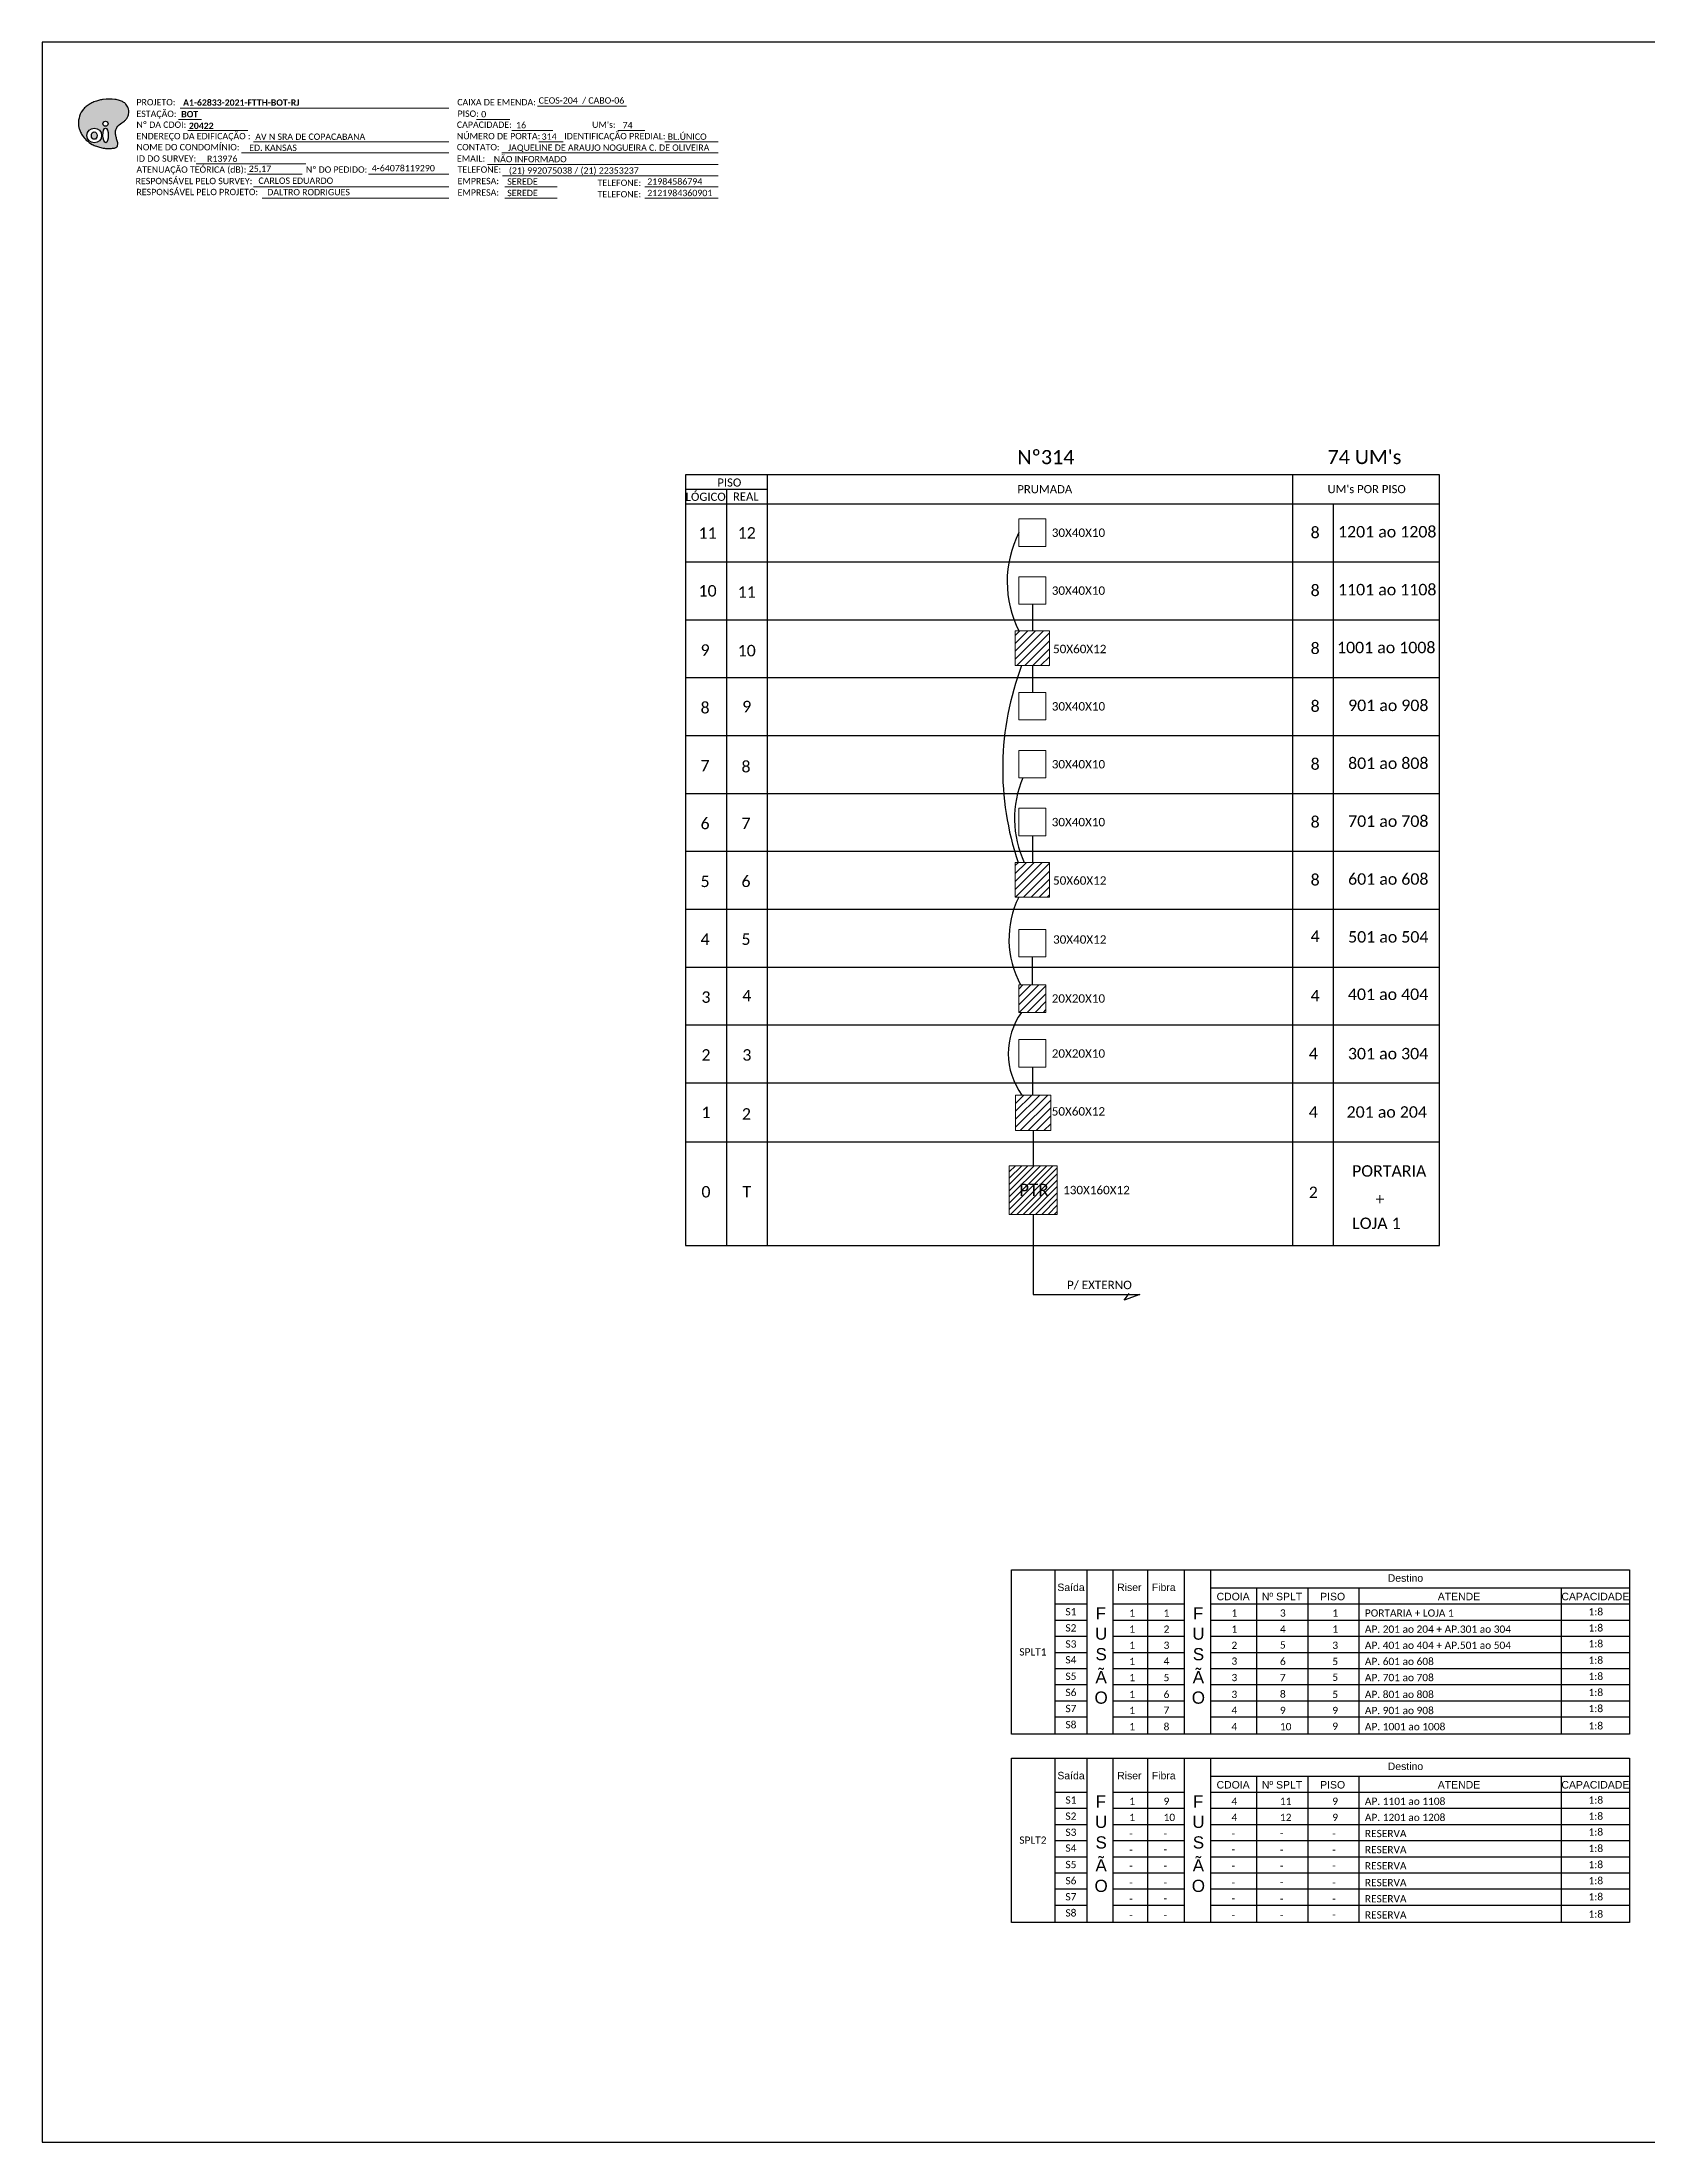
# Model space of a CAD drawing. Header units: metres. Extents: x -1286 to 419, y -500 to 94.
# Drawn here: x -422 to 32, y -500 to 94 of the extents above; entities that cross this region are included whole.
import ezdxf
from ezdxf.enums import TextEntityAlignment as Align

# ---------------------------------------------------------------- set-up
doc = ezdxf.new("R2010")
doc.units = ezdxf.units.M
doc.styles.add('ARIAL', font='arial.ttf')
doc.styles.add('WMF-Calibri0', font='calibri.ttf')
doc.styles.add('WMF-Calibri1', font='calibrib.ttf')

# ---------------------------------------------------------------- blocks, each defined once
blk = doc.blocks.new('OI')
h = blk.add_hatch(color=40)
edge = h.paths.add_edge_path()
edge.add_spline(control_points=[(4.35, -0.67), (3.92, -0.99), (3.26, -1.5), (2.81, -2.59), (2.9, -3.5), (3.06, -4.27), (3.31, -4.85), (3.37, -5.39), (3.4, -5.88), (3.2, -6.4), (2.54, -6.61), (1.65, -6.63), (0.55, -6.67), (-0.56, -6.42), (-1.61, -6.14), (-2.77, -5.61), (-3.92, -4.77), (-4.89, -3.7), (-5.34, -2.65), (-5.6, -1.94), (-5.85, -0.96), (-5.71, 0.47), (-5.1, 2.02), (-4.14, 3.02), (-3.3, 3.61), (-2.37, 4.16), (-1.36, 4.44), (-0.56, 4.7), (0.79, 4.85), (2.24, 4.97), (3.79, 4.57), (4.67, 4.21), (5.44, 3.65), (5.76, 2.99), (6.03, 2.21), (6.01, 1.46), (5.72, 0.64), (5.31, 0.08), (4.88, -0.38), (4.51, -0.55), (4.35, -0.67)], knot_values=[0, 0, 0, 0, 1.60434, 2.417191, 3.427595, 4.282808, 4.776746, 5.304182, 5.888771, 6.258406, 6.858137, 7.79129, 8.986195, 10.124242, 11.187857, 12.242908, 13.953784, 15.414161, 16.515391, 17.349188, 17.675853, 19.552021, 21.515531, 22.568638, 23.63245, 24.621084, 25.782718, 26.745347, 27.142653, 29.870543, 31.004649, 31.921532, 32.709589, 33.801391, 34.042471, 35.192333, 35.971461, 36.628871, 37.254359, 37.836911, 37.836911, 37.836911, 37.836911], degree=3, periodic=0)
h.paths.add_polyline_path([(1.13, -0.87, -1), (-0.04, -0.87, -1)], flags=16)
edge = h.paths.add_edge_path(flags=16)
edge.add_ellipse((0.56, -3.59), major_axis=(-0.02, 1.71), ratio=0.361305, start_angle=0, end_angle=360)
h.paths.add_polyline_path([(-0.36, -3.62, -1), (-3.8, -3.62, -1)], flags=16)
edge = h.paths.add_edge_path(flags=0)
edge.add_ellipse((-2.08, -3.62), major_axis=(0, 0.885), ratio=0.758294, start_angle=0, end_angle=360)
at = {"color": 40}
for centre, radius in [((-2.08, -3.62), 1.72), ((0.54, -0.87), 0.587)]:
    blk.add_circle(centre, radius, dxfattribs=at)
blk.add_ellipse((-2.08, -3.62), major_axis=(0, 0.885), ratio=0.758294, start_param=-3.141592653589792, end_param=3.141592653589792, dxfattribs=at)
blk.add_ellipse((0.56, -3.59), major_axis=(-0.02, 1.71), ratio=0.361305, dxfattribs=at)
at = {"color": 40, "start_tangent": (-0.800898, -0.598801), "end_tangent": (-0.800898, -0.598801)}
blk.add_spline([(4.35, -0.67), (3.2, -1.78), (2.9, -2.54), (2.92, -3.55), (3.12, -4.38), (3.28, -4.85), (3.37, -5.37), (3.35, -5.95), (3.2, -6.29), (2.66, -6.55), (1.73, -6.63), (0.54, -6.62), (-0.58, -6.41), (-1.6, -6.11), (-2.56, -5.67), (-3.95, -4.67), (-4.89, -3.56), (-5.37, -2.56), (-5.64, -1.78), (-5.72, -1.46), (-5.63, 0.42), (-4.84, 2.22), (-4.13, 2.99), (-3.27, 3.62), (-2.4, 4.09), (-1.3, 4.47), (-0.37, 4.72), (0.02, 4.77), (2.75, 4.8), (3.85, 4.53), (4.69, 4.16), (5.31, 3.68), (5.85, 2.73), (5.93, 2.5), (5.94, 1.35), (5.67, 0.62), (5.29, 0.08), (4.84, -0.36), (4.35, -0.67)], degree=3, dxfattribs=at)

msp = doc.modelspace()

# ---------------------------------------------------------------- hatches: boundary and pattern name
h = msp.add_hatch()
h.set_pattern_fill('LINE', color=1, scale=0.5, angle=45)
h.set_pattern_definition([(45, (-35.2874, 0), (-1.122532, 1.122532), [])])
h.paths.add_polyline_path([(-137.44, -72.4), (-147.12, -72.4), (-147.12, -82.21), (-137.44, -82.21)])
h.paths.add_polyline_path([(-137.44, -137.88), (-147.12, -137.88), (-147.12, -147.7), (-137.44, -147.7)])
h.paths.add_polyline_path([(-138.45, -180.28), (-146.11, -180.28), (-146.11, -172.51), (-138.45, -172.51)])
h.paths.add_polyline_path([(-137.1, -203.69), (-147.01, -203.69), (-147.01, -213.73), (-137.1, -213.73)])
h = msp.add_hatch()
h.set_pattern_fill('ANSI31', color=1, scale=10, style=0)
h.set_pattern_definition([(45, (-760.4621, -621.381), (-0.8838835, 0.8838835), [])])
h.paths.add_polyline_path([(-148.84, -237.42), (-135.27, -237.42), (-135.27, -223.66), (-148.84, -223.66)])
h.paths.add_polyline_path([(-146.84, -233.06), (-136.76, -233.06), (-136.76, -227.91), (-146.84, -227.91)], flags=24)

# ---------------------------------------------------------------- linework, layer by layer
for p, q in [((-148.22, -337.98), (26.62, -337.98)), ((-148.22, -384.43), (-148.22, -337.98)), ((-135.97, -337.98), (-135.97, -384.43)), ((-126.91, -337.98), (-126.91, -384.43)), ((-119.47, -384.43), (-119.47, -337.98)), ((-109.75, -337.98), (-109.75, -384.43)), ((-99.39, -337.98), (-99.39, -384.43)), ((-91.94, -337.98), (-91.94, -384.43)), ((26.62, -337.98), (26.62, -384.43)), ((-91.94, -343.05), (26.62, -343.05)), ((-78.84, -343.05), (-78.84, -384.43)), ((-64.38, -343.05), (-64.38, -384.43)), ((-49.96, -343.05), (-49.96, -384.43)), ((7.32, -343.05), (7.32, -384.43)), ((-135.97, -347.61), (-126.91, -347.61)), ((-119.47, -347.61), (-99.39, -347.61)), ((-91.94, -347.61), (26.62, -347.61)), ((-135.97, -352.17), (-126.91, -352.17)), ((-119.47, -352.17), (-99.39, -352.17)), ((-91.94, -352.17), (26.62, -352.17)), ((-135.97, -356.73), (-126.91, -356.73)), ((-135.97, -361.3), (-126.91, -361.3)), ((-119.47, -356.73), (-99.39, -356.73)), ((-119.47, -361.3), (-99.39, -361.3)), ((-91.94, -356.73), (26.62, -356.73)), ((-91.94, -361.3), (26.62, -361.3)), ((-135.97, -365.86), (-126.91, -365.86)), ((-119.47, -365.86), (-99.39, -365.86)), ((-91.94, -365.86), (26.62, -365.86)), ((-135.97, -370.42), (-126.91, -370.42)), ((-119.47, -370.42), (-99.39, -370.42)), ((-91.94, -370.42), (26.62, -370.42)), ((-135.97, -374.98), (-126.91, -374.98)), ((-135.97, -379.54), (-126.91, -379.54)), ((-119.47, -374.98), (-99.39, -374.98)), ((-119.47, -379.54), (-99.39, -379.54)), ((-91.94, -374.98), (26.62, -374.98)), ((-91.94, -379.54), (26.62, -379.54)), ((26.62, -384.43), (-148.22, -384.43)), ((-148.22, -391.23), (26.62, -391.23)), ((-148.22, -437.68), (-148.22, -391.23)), ((-135.97, -391.23), (-135.97, -437.68)), ((-126.91, -391.23), (-126.91, -437.68)), ((-119.47, -437.68), (-119.47, -391.23)), ((-109.75, -391.23), (-109.75, -437.68)), ((-99.39, -391.23), (-99.39, -437.68)), ((-91.94, -391.23), (-91.94, -437.68)), ((26.62, -391.23), (26.62, -437.68)), ((-91.94, -396.3), (26.62, -396.3)), ((-78.84, -396.3), (-78.84, -437.68)), ((-64.38, -396.3), (-64.38, -437.68)), ((-49.96, -396.3), (-49.96, -437.68)), ((7.32, -396.3), (7.32, -437.68)), ((-135.97, -400.86), (-126.91, -400.86)), ((-119.47, -400.86), (-99.39, -400.86)), ((-91.94, -400.86), (26.62, -400.86)), ((-135.97, -405.42), (-126.91, -405.42)), ((-119.47, -405.42), (-99.39, -405.42)), ((-91.94, -405.42), (26.62, -405.42)), ((-135.97, -409.98), (-126.91, -409.98)), ((-135.97, -414.55), (-126.91, -414.55)), ((-119.47, -409.98), (-99.39, -409.98)), ((-119.47, -414.55), (-99.39, -414.55)), ((-91.94, -409.98), (26.62, -409.98)), ((-91.94, -414.55), (26.62, -414.55)), ((-135.97, -419.11), (-126.91, -419.11)), ((-119.47, -419.11), (-99.39, -419.11)), ((-91.94, -419.11), (26.62, -419.11)), ((-135.97, -423.67), (-126.91, -423.67)), ((-119.47, -423.67), (-99.39, -423.67)), ((-91.94, -423.67), (26.62, -423.67)), ((-135.97, -428.23), (-126.91, -428.23)), ((-135.97, -432.79), (-126.91, -432.79)), ((-119.47, -428.23), (-99.39, -428.23)), ((-119.47, -432.79), (-99.39, -432.79)), ((-91.94, -428.23), (26.62, -428.23)), ((-91.94, -432.79), (26.62, -432.79)), ((26.62, -437.68), (-148.22, -437.68))]:
    msp.add_line(p, q)
msp.add_lwpolyline([(-422.42, -499.81), (418.58, -499.81), (418.58, 94.19), (-422.42, 94.19)], close=True)
at = {"color": 7, "lineweight": 0}
for points in [[(-383.83, 72.24), (-377.28, 72.24)], [(-383.31, 75.52), (-307.34, 75.52)], [(-299.54, 72.28), (-290.06, 72.28)], [(-282.24, 76.01), (-257.11, 76.01)], [(-381.17, 69.17), (-364.2, 69.17)], [(-362.6, 65.93), (-307.34, 65.93)], [(-289.5, 69.17), (-277.88, 69.17)], [(-281.91, 65.93), (-274.97, 65.93)], [(-259.55, 69.17), (-251.89, 69.17)], [(-246.21, 65.93), (-231.18, 65.93)], [(-378.85, 59.75), (-347.8, 59.75)], [(-366.01, 62.82), (-307.34, 62.82)], [(-296.42, 59.58), (-231.15, 59.58)], [(-292.38, 62.82), (-231.15, 62.82)], [(-364.31, 56.79), (-348.8, 56.79)], [(-330.08, 56.79), (-307.32, 56.79)], [(-292.13, 56.34), (-231.15, 56.34)], [(-362.6, 53.23), (-307.34, 53.23)], [(-360.11, 49.99), (-307.34, 49.99)], [(-291.53, 53.23), (-276.73, 53.23)], [(-291.53, 49.99), (-276.73, 49.99)], [(-251.92, 53.23), (-231.15, 53.23)], [(-251.92, 49.99), (-231.15, 49.99)]]:
    msp.add_lwpolyline(points, dxfattribs=at)
at = {"color": 0}
for points in [[(-27.09, -28.26), (-240.4, -28.26)], [(-217.25, -32.37), (-240.4, -32.37)]]:
    msp.add_lwpolyline(points, dxfattribs=at)
for points in [[(-240.4, -28.26), (-240.4, -36.48)], [(-217.25, -36.48), (-217.25, -28.26)], [(-68.68, -28.26), (-68.68, -36.48)], [(-27.09, -36.48), (-27.09, -28.26)], [(-228.83, -32.37), (-228.83, -36.48)], [(-240.4, -36.48), (-27.09, -36.48)], [(-240.4, -36.48), (-27.09, -36.48)], [(-240.4, -36.48), (-240.4, -246.18), (-27.09, -246.18), (-27.09, -36.48)], [(-228.83, -36.48), (-228.83, -246.18)], [(-217.25, -246.18), (-217.25, -36.48)], [(-68.68, -36.48), (-68.68, -246.18)], [(-57.1, -246.18), (-57.1, -36.48)], [(-240.4, -52.85), (-27.09, -52.85)], [(-240.4, -69.22), (-27.09, -69.22)], [(-240.4, -85.6), (-27.09, -85.6)], [(-240.4, -101.97), (-27.09, -101.97)], [(-240.4, -118.34), (-27.09, -118.34)], [(-240.4, -134.71), (-27.09, -134.71)], [(-240.4, -151.08), (-27.09, -151.08)], [(-240.4, -167.46), (-27.09, -167.46)], [(-240.4, -183.83), (-27.09, -183.83)], [(-240.4, -200.2), (-27.09, -200.2)], [(-240.4, -216.88), (-27.09, -216.88)]]:
    msp.add_lwpolyline(points)
at = {"lineweight": 0}
for points in [[(-138.44, -40.69), (-146.11, -40.69), (-146.11, -48.46), (-138.44, -48.46)], [(-138.45, -57.07), (-146.11, -57.07), (-146.11, -64.83), (-138.45, -64.83)], [(-138.44, -89.81), (-146.11, -89.81), (-146.11, -97.58), (-138.44, -97.58)], [(-138.44, -106.18), (-146.11, -106.18), (-146.11, -113.95), (-138.44, -113.95)], [(-138.45, -122.55), (-146.11, -122.55), (-146.11, -130.32), (-138.45, -130.32)], [(-138.44, -164.6), (-146.11, -164.6), (-146.11, -156.83), (-138.44, -156.83)], [(-138.45, -188), (-146.11, -188), (-146.11, -195.77), (-138.45, -195.77)]]:
    msp.add_lwpolyline(points, close=True, dxfattribs=at)
at = {"color": 3}
for points in [[(-146.11, -44.58, 0.238449), (-146.09, -72.4)], [(-145.32, -82.21, 0.174549), (-146.3, -137.88)], [(-145, -113.95, 0.212283), (-144.56, -137.88)], [(-146.15, -147.7, 0.243402), (-145.6, -172.51)], [(-145.38, -180.28, 0.322779), (-145.24, -203.69)]]:
    msp.add_lwpolyline(points, format="xyb", dxfattribs=at)
for points in [[(-142.28, -64.83), (-142.28, -72.4)], [(-142.27, -82.25), (-142.27, -89.81)], [(-142.28, -130.32), (-142.28, -137.88)], [(-142.27, -172.51), (-142.27, -164.6)], [(-142.28, -195.77), (-142.28, -203.69)], [(-142.06, -213.73), (-142.06, -223.66)]]:
    msp.add_lwpolyline(points, dxfattribs=at)
at = {"color": 1, "lineweight": 0}
for points in [[(-137.44, -72.4), (-147.12, -72.4), (-147.12, -82.21), (-137.44, -82.21)], [(-137.44, -137.88), (-147.12, -137.88), (-147.12, -147.7), (-137.44, -147.7)], [(-138.45, -180.28), (-146.11, -180.28), (-146.11, -172.51), (-138.45, -172.51)], [(-137.1, -203.69), (-147.01, -203.69), (-147.01, -213.73), (-137.1, -213.73)], [(-148.84, -223.66), (-135.27, -223.66), (-135.27, -237.42), (-148.84, -237.42)]]:
    msp.add_lwpolyline(points, close=True, dxfattribs=at)
at = {"color": 1}
for points in [[(-142.06, -237.42), (-142.06, -260.06), (-111.92, -260.06)], [(-116.33, -261.65), (-114.93, -259.82)], [(-111.92, -260.06), (-116.33, -261.65)]]:
    msp.add_lwpolyline(points, dxfattribs=at)

# ---------------------------------------------------------------- block references
at = {"color": 7, "xscale": 1.213923925163967, "yscale": 1.213923925163967, "zscale": 1.213923925163967, "rotation": 0.1532896023949059}
msp.add_blockref('OI', (-405.12, 72.14), dxfattribs=at)

# ---------------------------------------------------------------- texts
at = {"color": 7, "lineweight": 0, "style": 'WMF-Calibri0'}
for s, height, p in [('PROJETO:', 1.793, (-395.71, 76.26)), ('CAIXA DE EMENDA:', 1.7927, (-304.96, 76.26)), ('ESTAÇÃO:', 1.793, (-395.71, 72.98)), ('Nº DA CDOI:', 1.7927, (-395.71, 69.91)), ('CAPACIDADE:', 1.7927, (-305.07, 69.91)), ('PISO:', 1.793, (-304.89, 73.03)), ("UM's:", 1.793, (-266.82, 69.91)), ('ENDEREÇO DA EDIFICAÇÃO :', 1.7927, (-395.71, 66.68)), ('NOME DO CONDOMÍNIO:', 1.7927, (-395.71, 63.56)), ('CONTATO:', 1.793, (-305.07, 63.56)), ('NÚMERO DE PORTA:', 1.7927, (-305.07, 66.68)), ('IDENTIFICAÇÃO PREDIAL:', 1.7927, (-274.7, 66.68)), ('ATENUAÇÃO TEÓRICA (dB):', 1.7927, (-395.71, 57.21)), ('ID DO SURVEY:', 1.7927, (-395.71, 60.33)), ('EMAIL:', 1.793, (-305.07, 60.33)), ('RESPONSÁVEL PELO SURVEY:', 1.7927, (-395.96, 53.98)), ('Nº DO PEDIDO:', 1.7927, (-347.79, 57.21)), ('TELEFONE:', 1.793, (-304.88, 57.21)), ('EMPRESA:', 1.793, (-304.88, 53.98)), ('TELEFONE:', 1.793, (-265.28, 53.47)), ('RESPONSÁVEL PELO PROJETO:', 1.7927, (-395.71, 50.87)), ('EMPRESA:', 1.793, (-304.88, 50.74)), ('TELEFONE:', 1.793, (-265.28, 50.24))]:
    msp.add_text(s, height=height, dxfattribs=at).set_placement(p)
at = {"color": 7}
for s, height, style, p in [('A1-62833-2021-FTTH-BOT-RJ', 1.7927, 'WMF-Calibri1', (-382.52, 76.17)), ('CEOS-204  / CABO-06', 1.7927, 'WMF-Calibri0', (-281.95, 76.76)), ('BOT', 1.793, 'WMF-Calibri1', (-383.03, 72.89)), ('0', 1.79, 'WMF-Calibri0', (-298.19, 72.88)), ('16', 1.793, 'WMF-Calibri0', (-288.32, 69.79)), ('74', 1.793, 'WMF-Calibri0', (-258.2, 69.77)), ('AV N SRA DE COPACABANA', 1.7927, 'WMF-Calibri0', (-362.09, 66.52)), ('314', 1.793, 'WMF-Calibri0', (-281.1, 66.53)), ('BL.ÚNICO', 1.793, 'WMF-Calibri0', (-245.46, 66.53)), ('R13976', 1.793, 'WMF-Calibri0', (-375.75, 60.28)), ('ED. KANSAS', 1.793, 'WMF-Calibri0', (-363.81, 63.39)), ('4-64078119290', 1.7927, 'WMF-Calibri0', (-329.14, 57.62)), ('NÃO INFORMADO', 1.7927, 'WMF-Calibri0', (-294.64, 60.18)), ('JAQUELINE DE ARAUJO NOGUEIRA C. DE OLIVEIRA', 1.7927, 'WMF-Calibri0', (-290.6, 63.42)), ('25,17', 1.793, 'WMF-Calibri0', (-363.94, 57.45)), ('CARLOS EDUARDO', 1.7927, 'WMF-Calibri0', (-361.2, 54.07)), ('SEREDE', 1.793, 'WMF-Calibri0', (-290.82, 53.83)), ('(21) 992075038 / (21) 22353237', 1.7927, 'WMF-Calibri0', (-290.35, 56.94)), ('21984586794', 1.7927, 'WMF-Calibri0', (-251.22, 53.83)), ('DALTRO RODRIGUES', 1.7927, 'WMF-Calibri0', (-358.71, 50.83)), ('SEREDE', 1.793, 'WMF-Calibri0', (-290.82, 50.59)), ('2121984360901', 1.7927, 'WMF-Calibri0', (-251.22, 50.59)), ('30X40X10', 2.373, 'WMF-Calibri0', (-136.79, -45.79)), ('1201 ao 1208', 3.24, 'WMF-Calibri0', (-55.83, -45.95)), ('1101 ao 1108', 3.24, 'WMF-Calibri0', (-55.83, -62.32)), ('30X40X10', 2.373, 'WMF-Calibri0', (-136.8, -62.17)), ('50X60X12', 2.373, 'WMF-Calibri0', (-136.43, -78.68)), ('1001 ao 1008', 3.24, 'WMF-Calibri0', (-56.11, -78.69)), ('30X40X10', 2.373, 'WMF-Calibri0', (-136.79, -94.91)), ('901 ao 908', 3.24, 'WMF-Calibri0', (-52.97, -95.06)), ('30X40X10', 2.373, 'WMF-Calibri0', (-136.79, -111.28)), ('801 ao 808', 3.24, 'WMF-Calibri0', (-52.97, -111.43)), ('701 ao 708', 3.24, 'WMF-Calibri0', (-52.97, -127.81)), ('30X40X10', 2.373, 'WMF-Calibri0', (-136.8, -127.65)), ('50X60X12', 2.373, 'WMF-Calibri0', (-136.43, -144.17)), ('601 ao 608', 3.24, 'WMF-Calibri0', (-52.97, -144.18)), ('30X40X12', 2.373, 'WMF-Calibri0', (-136.43, -160.85)), ('501 ao 504', 3.24, 'WMF-Calibri0', (-52.97, -160.55)), ('20X20X10', 2.373, 'WMF-Calibri0', (-136.8, -177.54)), ('401 ao 404', 3.24, 'WMF-Calibri0', (-53.03, -176.78)), ('20X20X10', 2.373, 'WMF-Calibri0', (-136.8, -193.1)), ('301 ao 304', 3.24, 'WMF-Calibri0', (-53.03, -193.57)), ('50X60X12', 2.373, 'WMF-Calibri0', (-136.8, -209.47)), ('201 ao 204', 3.24, 'WMF-Calibri0', (-53.4, -210.08)), ('PORTARIA', 3.24, 'WMF-Calibri0', (-51.86, -226.76)), ('PTR', 3.433, 'WMF-Calibri0', (-145.98, -232.19)), ('130X160X12', 2.373, 'WMF-Calibri0', (-133.57, -231.73)), ('+', 3.24, 'WMF-Calibri0', (-45.24, -234.73)), ('LOJA 1 ', 3.24, 'WMF-Calibri0', (-51.8, -241.56)), ('P/ EXTERNO', 2.373, 'WMF-Calibri0', (-132.5, -258.57)), ('1', 2.06, 'WMF-Calibri0', (-114.87, -351.21)), ('1', 2.06, 'WMF-Calibri0', (-105.16, -351.21)), ('1', 2.06, 'WMF-Calibri0', (-85.96, -351.21)), ('3', 2.06, 'WMF-Calibri0', (-72.25, -351.21)), ('1', 2.06, 'WMF-Calibri0', (-57.43, -351.21)), ('PORTARIA + LOJA 1 ', 2.0606, 'WMF-Calibri0', (-48.23, -351.21)), ('1', 2.06, 'WMF-Calibri0', (-114.87, -355.77)), ('2', 2.06, 'WMF-Calibri0', (-105.16, -355.77)), ('1', 2.06, 'WMF-Calibri0', (-85.96, -355.77)), ('4', 2.06, 'WMF-Calibri0', (-72.25, -355.77)), ('1', 2.06, 'WMF-Calibri0', (-57.43, -355.77)), ('AP. 201 ao 204 + AP.301 ao 304', 2.0606, 'WMF-Calibri0', (-48.23, -355.77)), ('1', 2.06, 'WMF-Calibri0', (-114.87, -360.33)), ('3', 2.06, 'WMF-Calibri0', (-105.16, -360.33)), ('2', 2.06, 'WMF-Calibri0', (-85.96, -360.33)), ('5', 2.06, 'WMF-Calibri0', (-72.25, -360.24)), ('3', 2.06, 'WMF-Calibri0', (-57.43, -360.33)), ('AP. 401 ao 404 + AP.501 ao 504', 2.0606, 'WMF-Calibri0', (-48.23, -360.33)), ('1', 2.06, 'WMF-Calibri0', (-114.87, -364.9)), ('1', 2.06, 'WMF-Calibri0', (-114.87, -369.46)), ('4', 2.06, 'WMF-Calibri0', (-105.16, -364.81)), ('5', 2.06, 'WMF-Calibri0', (-105.16, -369.46)), ('3', 2.06, 'WMF-Calibri0', (-85.96, -364.81)), ('3', 2.06, 'WMF-Calibri0', (-85.96, -369.46)), ('6', 2.06, 'WMF-Calibri0', (-72.25, -364.9)), ('7', 2.06, 'WMF-Calibri0', (-72.25, -369.46)), ('5', 2.06, 'WMF-Calibri0', (-57.43, -364.9)), ('5', 2.06, 'WMF-Calibri0', (-57.43, -369.37)), ('AP. 601 ao 608', 2.0606, 'WMF-Calibri0', (-48.23, -364.9)), ('AP. 701 ao 708', 2.0606, 'WMF-Calibri0', (-48.23, -369.46)), ('1', 2.06, 'WMF-Calibri0', (-114.87, -374.22)), ('6', 2.06, 'WMF-Calibri0', (-105.16, -374.22)), ('3', 2.06, 'WMF-Calibri0', (-85.96, -374.22)), ('8', 2.06, 'WMF-Calibri0', (-72.25, -374.13)), ('5', 2.06, 'WMF-Calibri0', (-57.43, -374.22)), ('AP. 801 ao 808', 2.0606, 'WMF-Calibri0', (-48.23, -374.22)), ('1', 2.06, 'WMF-Calibri0', (-114.87, -378.78)), ('7', 2.06, 'WMF-Calibri0', (-105.16, -378.69)), ('4', 2.06, 'WMF-Calibri0', (-85.96, -378.69)), ('9', 2.06, 'WMF-Calibri0', (-72.25, -378.78)), ('9', 2.06, 'WMF-Calibri0', (-57.43, -378.78)), ('AP. 901 ao 908', 2.0606, 'WMF-Calibri0', (-48.23, -378.78)), ('1', 2.06, 'WMF-Calibri0', (-114.87, -383.34)), ('8', 2.06, 'WMF-Calibri0', (-105.16, -383.34)), ('4', 2.06, 'WMF-Calibri0', (-85.96, -383.34)), ('10', 2.061, 'WMF-Calibri0', (-72.25, -383.34)), ('9', 2.06, 'WMF-Calibri0', (-57.43, -383.25)), ('AP. 1001 ao 1008', 2.0606, 'WMF-Calibri0', (-48.23, -383.34)), ('1', 2.06, 'WMF-Calibri0', (-114.87, -404.46)), ('9', 2.06, 'WMF-Calibri0', (-105.16, -404.46)), ('4', 2.06, 'WMF-Calibri0', (-85.96, -404.46)), ('11', 2.061, 'WMF-Calibri0', (-72.25, -404.46)), ('9', 2.06, 'WMF-Calibri0', (-57.43, -404.46)), ('AP. 1101 ao 1108', 2.0606, 'WMF-Calibri0', (-48.23, -404.46)), ('1', 2.06, 'WMF-Calibri0', (-114.87, -409.02)), ('10', 2.061, 'WMF-Calibri0', (-105.16, -409.02)), ('4', 2.06, 'WMF-Calibri0', (-85.96, -409.02)), ('12', 2.061, 'WMF-Calibri0', (-72.25, -409.02)), ('9', 2.06, 'WMF-Calibri0', (-57.43, -409.02)), ('AP. 1201 ao 1208', 2.0606, 'WMF-Calibri0', (-48.23, -409.02)), ('-', 2.06, 'WMF-Calibri0', (-114.87, -413.58)), ('-', 2.06, 'WMF-Calibri0', (-105.16, -413.58)), ('-', 2.06, 'WMF-Calibri0', (-85.96, -413.58)), ('-', 2.06, 'WMF-Calibri0', (-72.25, -413.49)), ('-', 2.06, 'WMF-Calibri0', (-57.43, -413.58)), ('RESERVA', 2.061, 'WMF-Calibri0', (-48.23, -413.58)), ('-', 2.06, 'WMF-Calibri0', (-114.87, -418.15)), ('-', 2.06, 'WMF-Calibri0', (-114.87, -422.71)), ('-', 2.06, 'WMF-Calibri0', (-105.16, -418.06)), ('-', 2.06, 'WMF-Calibri0', (-105.16, -422.71)), ('-', 2.06, 'WMF-Calibri0', (-85.96, -418.06)), ('-', 2.06, 'WMF-Calibri0', (-85.96, -422.71)), ('-', 2.06, 'WMF-Calibri0', (-72.25, -418.15)), ('-', 2.06, 'WMF-Calibri0', (-72.25, -422.71)), ('-', 2.06, 'WMF-Calibri0', (-57.43, -418.15)), ('-', 2.06, 'WMF-Calibri0', (-57.43, -422.62)), ('RESERVA', 2.061, 'WMF-Calibri0', (-48.23, -418.15)), ('RESERVA', 2.061, 'WMF-Calibri0', (-48.23, -422.71)), ('-', 2.06, 'WMF-Calibri0', (-114.87, -427.47)), ('-', 2.06, 'WMF-Calibri0', (-105.16, -427.47)), ('-', 2.06, 'WMF-Calibri0', (-85.96, -427.47)), ('-', 2.06, 'WMF-Calibri0', (-72.25, -427.38)), ('-', 2.06, 'WMF-Calibri0', (-57.43, -427.47)), ('RESERVA', 2.061, 'WMF-Calibri0', (-48.23, -427.47)), ('-', 2.06, 'WMF-Calibri0', (-114.87, -432.03)), ('-', 2.06, 'WMF-Calibri0', (-105.16, -431.94)), ('-', 2.06, 'WMF-Calibri0', (-85.96, -431.94)), ('-', 2.06, 'WMF-Calibri0', (-72.25, -432.03)), ('-', 2.06, 'WMF-Calibri0', (-57.43, -432.03)), ('RESERVA', 2.061, 'WMF-Calibri0', (-48.23, -432.03)), ('-', 2.06, 'WMF-Calibri0', (-114.87, -436.59)), ('-', 2.06, 'WMF-Calibri0', (-105.16, -436.59)), ('-', 2.06, 'WMF-Calibri0', (-85.96, -436.59)), ('-', 2.06, 'WMF-Calibri0', (-72.25, -436.59)), ('-', 2.06, 'WMF-Calibri0', (-57.43, -436.5)), ('RESERVA', 2.061, 'WMF-Calibri0', (-48.23, -436.59))]:
    msp.add_text(s, height=height, dxfattribs=dict(at, style=style)).set_placement(p)
at = {"color": 7, "style": 'WMF-Calibri1'}
msp.add_text('20422', height=1.793, dxfattribs=at).set_placement((-377.38, 69.6), align=Align.CENTER)
at = {"color": 0, "style": 'WMF-Calibri0'}
for s, height, p in [('Nº314', 4, (-146.53, -25.22)), ("74 UM's", 4, (-58.79, -25.19)), ('     PISO', 2.3, (-235.44, -31.56)), ('  LÓGICO', 2.3, (-241.98, -35.59)), ('    REAL', 2.3, (-230.22, -35.53)), ('PRUMADA', 2.3, (-146.53, -33.45)), ("UM's POR PISO", 2.3, (-58.79, -33.42))]:
    msp.add_text(s, height=height, dxfattribs=at).set_placement(p)
at = {"color": 7, "style": 'WMF-Calibri0'}
for s, p in [('11', (-234.15, -44.71)), ('12', (-223.08, -44.66)), ('10', (-234.15, -61.04)), ('11', (-223.08, -61.37)), ('10', (-223.08, -77.96)), ('9', (-223.08, -93.77))]:
    msp.add_text(s, height=3.24, dxfattribs=at).set_placement(p, align=Align.MIDDLE_CENTER)
at = {"style": 'ARIAL'}
for s, p in [('Saída', (-131.35, -342.91)), ('Riser', (-114.85, -342.91)), ('Fibra', (-105.13, -342.91)), ('CDOIA', (-85.5, -345.51)), ('Nº SPLT', (-71.67, -345.51)), ('PISO', (-57.35, -345.51)), ('Destino', (-36.75, -340.28)), ('ATENDE', (-21.61, -345.51)), ('CAPACIDADE', (16.97, -345.51)), ('Saída', (-131.35, -396.16)), ('Riser', (-114.85, -396.16)), ('Fibra', (-105.13, -396.16)), ('CDOIA', (-85.5, -398.76)), ('Nº SPLT', (-71.67, -398.76)), ('PISO', (-57.35, -398.76)), ('Destino', (-36.75, -393.53)), ('ATENDE', (-21.61, -398.76)), ('CAPACIDADE', (16.97, -398.76))]:
    msp.add_text(s, height=2.115, dxfattribs=at).set_placement(p, align=Align.MIDDLE_CENTER)
at = {"linetype": 'Continuous', "style": 'ARIAL'}
for s, p in [('F', (-124.39, -351.98)), ('F', (-96.88, -351.98)), ('U', (-124.57, -357.73)), ('U', (-97.05, -357.73)), ('S', (-124.43, -363.54)), ('S', (-96.91, -363.54)), ('Ã', (-124.44, -370.03)), ('Ã', (-96.93, -370.03)), ('O', (-124.71, -375.83)), ('O', (-97.2, -375.83)), ('F', (-124.39, -405.23)), ('F', (-96.88, -405.23)), ('U', (-124.57, -410.98)), ('U', (-97.05, -410.98)), ('S', (-124.43, -416.79)), ('S', (-96.91, -416.79)), ('Ã', (-124.44, -423.28)), ('Ã', (-96.93, -423.28)), ('O', (-124.71, -429.08)), ('O', (-97.2, -429.08))]:
    msp.add_text(s, height=3.45, dxfattribs=at).set_placement(p)
at = {"color": 7, "style": 'WMF-Calibri0'}
for tag, flags, p in [('8', 4, (-62.3, -44.55)), ('8', 4, (-62.3, -60.92)), ('9', 4, (-234.86, -77.8)), ('8', 4, (-62.3, -77.3)), ('8', 4, (-234.86, -94.1)), ('8', 4, (-62.3, -93.67)), ('7', 4, (-234.86, -110.48)), ('8', 4, (-223.29, -110.78)), ('8', 4, (-62.3, -110.04)), ('8', 4, (-62.3, -126.41)), ('6', 4, (-234.86, -126.85)), ('7', 4, (-223.29, -126.83)), ('5', 4, (-234.86, -143.22)), ('6', 4, (-223.29, -143.21)), ('8', 4, (-62.3, -142.78)), ('4', 4, (-234.86, -159.59)), ('5', 4, (-223.29, -159.58)), ('4', 4, (-62.3, -158.74)), ('3', 4, (-234.61, -175.96)), ('4', 4, (-223.04, -175.53)), ('4', 4, (-62.3, -175.53)), ('2', 4, (-234.61, -192.33)), ('3', 4, (-223.04, -192.32)), ('4', 4, (-62.82, -191.93)), ('1', 4, (-234.61, -208.56)), ('2', 4, (-223.17, -209.01)), ('4', 4, (-62.82, -208.44)), ('0', 4, (-234.61, -231.02)), ('T', 12, (-223.04, -230.98)), ('2', 4, (-62.82, -231.19))]:
    msp.add_attdef(tag, text='XX', height=3.24, dxfattribs=dict(at, flags=flags)).set_placement(p, align=Align.MIDDLE_CENTER)
at = {"color": 7, "lineweight": 0, "style": 'WMF-Calibri0', "flags": 8}
for tag, p, s in [('S1', (-132.93, -350.85), 'S1'), ('1:8', (15.04, -350.85), '1:8'), ('S2', (-132.93, -355.41), 'S2'), ('1:8', (15.04, -355.41), '1:8'), ('SPLT1', (-145.97, -362.2), 'XX'), ('S3', (-132.93, -359.97), 'S3'), ('1:8', (15.04, -359.88), '1:8'), ('S4', (-132.93, -364.44), 'S4'), ('S5', (-132.93, -369.1), 'S5'), ('1:8', (15.04, -364.53), '1:8'), ('1:8', (15.04, -369.1), '1:8'), ('S6', (-132.93, -373.66), 'S6'), ('1:8', (15.04, -373.66), '1:8'), ('S7', (-132.93, -378.22), 'S7'), ('1:8', (15.04, -378.22), '1:8'), ('S8', (-132.93, -382.78), 'S8'), ('1:8', (15.04, -383.11), '1:8'), ('S1', (-132.93, -404.1), 'S1'), ('1:8', (15.04, -404.1), '1:8'), ('S2', (-132.93, -408.66), 'S2'), ('1:8', (15.04, -408.66), '1:8'), ('SPLT2', (-145.97, -415.45), 'XX'), ('S3', (-132.93, -413.22), 'S3'), ('S4', (-132.93, -417.69), 'S4'), ('1:8', (15.04, -413.13), '1:8'), ('1:8', (15.04, -417.78), '1:8'), ('S5', (-132.93, -422.35), 'S5'), ('1:8', (15.04, -422.35), '1:8'), ('S6', (-132.93, -426.91), 'S6'), ('1:8', (15.04, -426.91), '1:8'), ('S7', (-132.93, -431.47), 'S7'), ('1:8', (15.04, -431.47), '1:8'), ('S8', (-132.93, -436.03), 'S8'), ('1:8', (15.04, -436.36), '1:8')]:
    msp.add_attdef(tag, p, s, height=2.061, dxfattribs=at)

doc.saveas('drawing.dxf')
